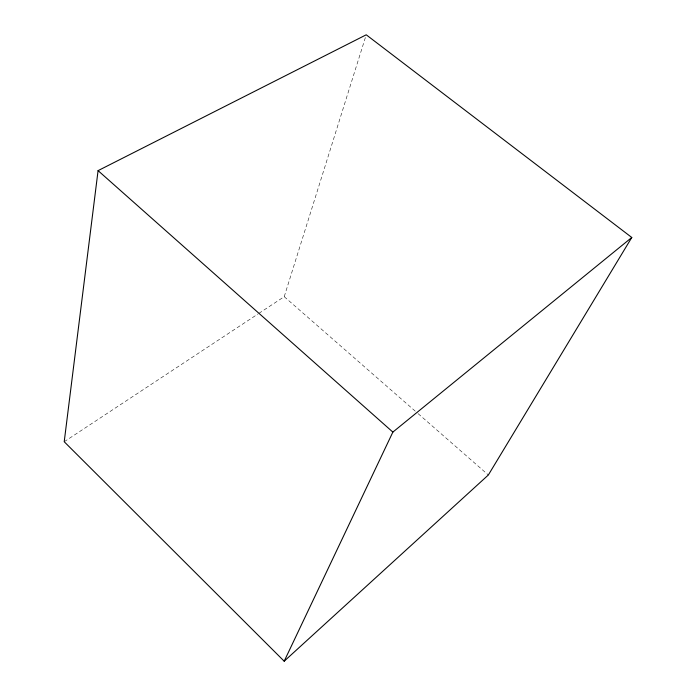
<?xml version="1.0" encoding="UTF-8"?>
<svg xmlns="http://www.w3.org/2000/svg" width="696" height="696" viewBox="0 0 696 696"><rect width="100%" height="100%" fill="white"/><g stroke="black" fill="none" stroke-linecap="round" stroke-linejoin="round"><path stroke-width="0.52" stroke-dasharray="3.48 2.61" d="M258.868 313.391L284.22 296.679L365.583 36.871M64.215 441.734L257.964 313.992M284.22 296.679L417.304 412.945M418.122 413.659L488.34 475.003"/><path stroke-width="1.04" d="M98.075 170.633L64.215 441.734L284.185 661.2L488.34 475.003L631.785 237.475L366.235 34.8L98.075 170.633L392.866 432.094L284.185 661.2M392.866 432.094L631.785 237.475"/></g></svg>
